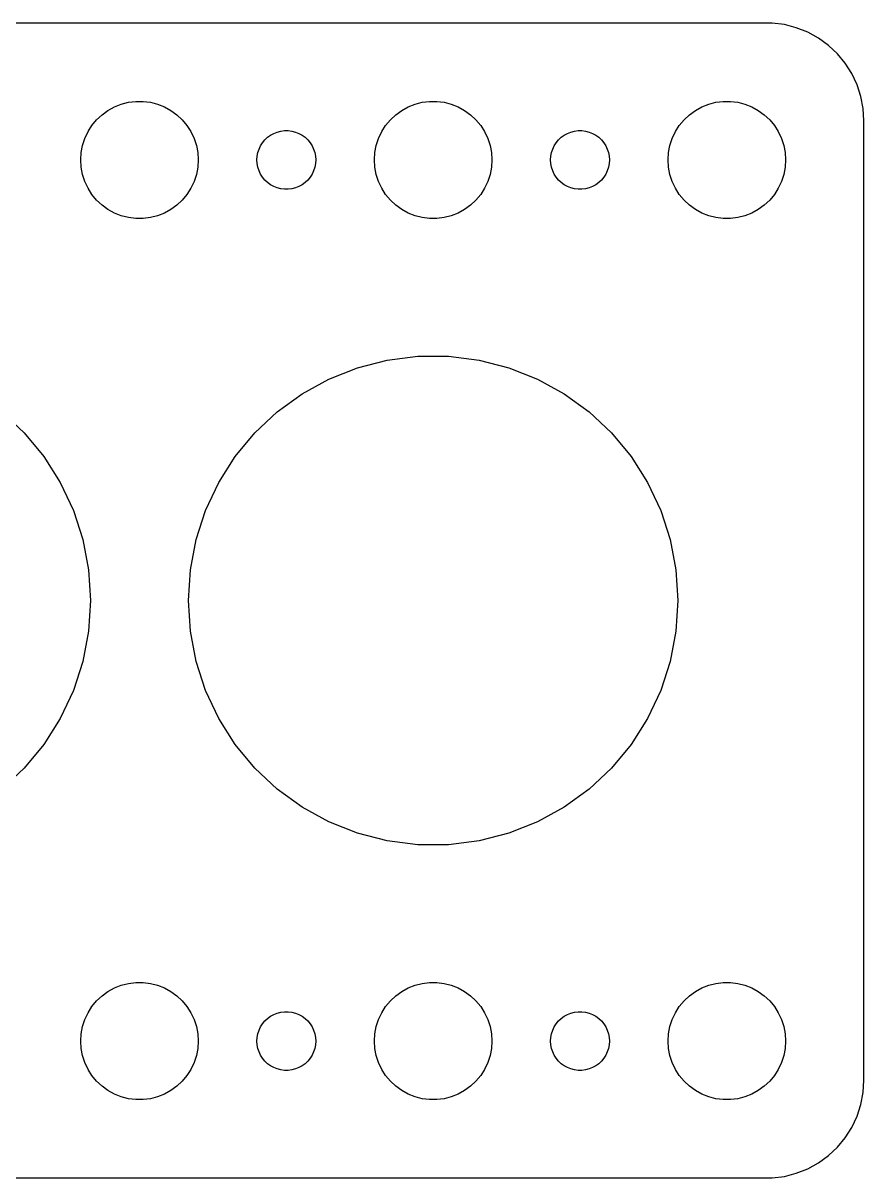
# Model space of a CAD drawing. Header units: metres. Extents: x -82 to 82, y 40 to 98.
# Drawn here: x 39.1 to 82, y 39.5 to 98.5 of the extents above; entities that cross this region are included whole.
import ezdxf

# ---------------------------------------------------------------- set-up
doc = ezdxf.new("R2010")
doc.units = ezdxf.units.M

msp = doc.modelspace()

# ---------------------------------------------------------------- linework, layer by layer
for p, q in [((77.3139, 98.4901), (-77.3139, 98.4901)), ((77.9369, 98.4114), (77.3139, 98.4901)), ((78.5451, 98.2553), (77.9369, 98.4114)), ((79.1289, 98.0241), (78.5451, 98.2553)), ((79.6791, 97.7216), (79.1289, 98.0241)), ((80.1871, 97.3526), (79.6791, 97.7216)), ((80.6448, 96.9227), (80.1871, 97.3526)), ((81.0451, 96.4389), (80.6448, 96.9227)), ((81.3815, 95.9088), (81.0451, 96.4389)), ((81.6489, 95.3406), (81.3815, 95.9088)), ((81.8429, 94.7434), (81.6489, 95.3406)), ((44.0729, 94.3532), (44.4379, 94.4469)), ((44.4379, 94.4469), (44.8116, 94.4941)), ((44.8116, 94.4941), (45.1884, 94.4941)), ((45.1884, 94.4941), (45.5621, 94.4469)), ((45.5621, 94.4469), (45.927, 94.3532)), ((59.0729, 94.3532), (59.4379, 94.4469)), ((59.4379, 94.4469), (59.8116, 94.4941)), ((59.8116, 94.4941), (60.1884, 94.4941)), ((60.1884, 94.4941), (60.5621, 94.4469)), ((60.5621, 94.4469), (60.927, 94.3532)), ((74.073, 94.3532), (74.4379, 94.4469)), ((74.4379, 94.4469), (74.8116, 94.4941)), ((74.8116, 94.4941), (75.1884, 94.4941)), ((75.1884, 94.4941), (75.5621, 94.4469)), ((75.5621, 94.4469), (75.927, 94.3532)), ((81.9606, 94.1267), (81.8429, 94.7434)), ((42.8131, 93.5536), (43.0877, 93.8115)), ((43.0877, 93.8115), (43.3925, 94.033)), ((43.3925, 94.033), (43.7227, 94.2145)), ((43.7227, 94.2145), (44.0729, 94.3532)), ((45.927, 94.3532), (46.2773, 94.2145)), ((46.2773, 94.2145), (46.6075, 94.033)), ((46.6075, 94.033), (46.9123, 93.8115)), ((46.9123, 93.8115), (47.1869, 93.5536)), ((57.8131, 93.5536), (58.0877, 93.8115)), ((58.0877, 93.8115), (58.3925, 94.033)), ((58.3925, 94.033), (58.7227, 94.2145)), ((58.7227, 94.2145), (59.0729, 94.3532)), ((60.927, 94.3532), (61.2773, 94.2145)), ((61.2773, 94.2145), (61.6075, 94.033)), ((61.6075, 94.033), (61.9123, 93.8115)), ((61.9123, 93.8115), (62.1869, 93.5536)), ((72.8131, 93.5536), (73.0877, 93.8115)), ((73.0877, 93.8115), (73.3925, 94.033)), ((73.3925, 94.033), (73.7227, 94.2145)), ((73.7227, 94.2145), (74.073, 94.3532)), ((75.927, 94.3532), (76.2773, 94.2145)), ((76.2773, 94.2145), (76.6075, 94.033)), ((76.6075, 94.033), (76.9123, 93.8115)), ((76.9123, 93.8115), (77.1869, 93.5536)), ((82, 93.5), (81.9606, 94.1267)), ((42.3711, 92.9453), (42.5729, 93.2634)), ((42.5729, 93.2634), (42.8131, 93.5536)), ((47.1869, 93.5536), (47.427, 93.2634)), ((47.427, 93.2634), (47.6289, 92.9453)), ((57.3711, 92.9453), (57.5729, 93.2634)), ((57.5729, 93.2634), (57.8131, 93.5536)), ((62.1869, 93.5536), (62.427, 93.2634)), ((62.427, 93.2634), (62.6289, 92.9453)), ((72.3711, 92.9453), (72.573, 93.2634)), ((72.573, 93.2634), (72.8131, 93.5536)), ((77.1869, 93.5536), (77.427, 93.2634)), ((77.427, 93.2634), (77.6289, 92.9453)), ((82, 44.5), (82, 93.5)), ((42.0942, 92.2461), (42.2107, 92.6044)), ((42.2107, 92.6044), (42.3711, 92.9453)), ((47.6289, 92.9453), (47.7893, 92.6044)), ((47.7893, 92.6044), (47.9057, 92.2461)), ((51.4065, 92.5268), (51.5439, 92.6558)), ((51.5439, 92.6558), (51.6963, 92.7665)), ((51.6963, 92.7665), (51.8613, 92.8572)), ((51.8613, 92.8572), (52.0365, 92.9266)), ((52.0365, 92.9266), (52.2189, 92.9734)), ((52.2189, 92.9734), (52.4058, 92.997)), ((52.4058, 92.997), (52.5942, 92.997)), ((52.5942, 92.997), (52.7811, 92.9734)), ((52.7811, 92.9734), (52.9635, 92.9266)), ((52.9635, 92.9266), (53.1387, 92.8572)), ((53.1387, 92.8572), (53.3037, 92.7665)), ((53.3037, 92.7665), (53.4561, 92.6558)), ((53.4561, 92.6558), (53.5934, 92.5268)), ((57.0942, 92.2461), (57.2107, 92.6044)), ((57.2107, 92.6044), (57.3711, 92.9453)), ((62.6289, 92.9453), (62.7893, 92.6044)), ((62.7893, 92.6044), (62.9057, 92.2461)), ((66.4065, 92.5268), (66.5439, 92.6558)), ((66.5439, 92.6558), (66.6963, 92.7665)), ((66.6963, 92.7665), (66.8613, 92.8572)), ((66.8613, 92.8572), (67.0365, 92.9266)), ((67.0365, 92.9266), (67.2189, 92.9734)), ((67.2189, 92.9734), (67.4058, 92.997)), ((67.4058, 92.997), (67.5942, 92.997)), ((67.5942, 92.997), (67.7811, 92.9734)), ((67.7811, 92.9734), (67.9635, 92.9266)), ((67.9635, 92.9266), (68.1387, 92.8572)), ((68.1387, 92.8572), (68.3037, 92.7665)), ((68.3037, 92.7665), (68.4561, 92.6558)), ((68.4561, 92.6558), (68.5934, 92.5268)), ((72.0943, 92.2461), (72.2107, 92.6044)), ((72.2107, 92.6044), (72.3711, 92.9453)), ((77.6289, 92.9453), (77.7893, 92.6044)), ((77.7893, 92.6044), (77.9057, 92.2461)), ((42.0237, 91.876), (42.0942, 92.2461)), ((47.9057, 92.2461), (47.9763, 91.876)), ((51.0471, 91.873), (51.1053, 92.0522)), ((51.1053, 92.0522), (51.1855, 92.2226)), ((51.1855, 92.2226), (51.2865, 92.3817)), ((51.2865, 92.3817), (51.4065, 92.5268)), ((53.5934, 92.5268), (53.7135, 92.3817)), ((53.7135, 92.3817), (53.8145, 92.2226)), ((53.8145, 92.2226), (53.8947, 92.0522)), ((53.8947, 92.0522), (53.9529, 91.873)), ((57.0237, 91.876), (57.0942, 92.2461)), ((62.9057, 92.2461), (62.9763, 91.876)), ((66.0471, 91.873), (66.1053, 92.0522)), ((66.1053, 92.0522), (66.1855, 92.2226)), ((66.1855, 92.2226), (66.2865, 92.3817)), ((66.2865, 92.3817), (66.4065, 92.5268)), ((68.5934, 92.5268), (68.7135, 92.3817)), ((68.7135, 92.3817), (68.8145, 92.2226)), ((68.8145, 92.2226), (68.8947, 92.0522)), ((68.8947, 92.0522), (68.9529, 91.873)), ((72.0237, 91.876), (72.0943, 92.2461)), ((77.9057, 92.2461), (77.9763, 91.876)), ((42, 91.5), (42.0237, 91.876)), ((42.0237, 91.124), (42, 91.5)), ((47.9763, 91.876), (48, 91.5)), ((48, 91.5), (47.9763, 91.124)), ((51, 91.5), (51.0118, 91.688)), ((51.0118, 91.312), (51, 91.5)), ((51.0118, 91.688), (51.0471, 91.873)), ((53.9529, 91.873), (53.9882, 91.688)), ((53.9882, 91.688), (54, 91.5)), ((54, 91.5), (53.9882, 91.312)), ((57, 91.5), (57.0237, 91.876)), ((57.0237, 91.124), (57, 91.5)), ((62.9763, 91.876), (63, 91.5)), ((63, 91.5), (62.9763, 91.124)), ((66, 91.5), (66.0118, 91.688)), ((66.0118, 91.312), (66, 91.5)), ((66.0118, 91.688), (66.0471, 91.873)), ((68.9529, 91.873), (68.9882, 91.688)), ((68.9882, 91.688), (69, 91.5)), ((69, 91.5), (68.9882, 91.312)), ((72, 91.5), (72.0237, 91.876)), ((72.0237, 91.124), (72, 91.5)), ((77.9763, 91.876), (78, 91.5)), ((78, 91.5), (77.9763, 91.124)), ((42.0942, 90.7539), (42.0237, 91.124)), ((47.9763, 91.124), (47.9057, 90.7539)), ((51.0471, 91.127), (51.0118, 91.312)), ((51.1053, 90.9478), (51.0471, 91.127)), ((51.1855, 90.7774), (51.1053, 90.9478)), ((53.8947, 90.9478), (53.8145, 90.7774)), ((53.9529, 91.127), (53.8947, 90.9478)), ((53.9882, 91.312), (53.9529, 91.127)), ((57.0942, 90.7539), (57.0237, 91.124)), ((62.9763, 91.124), (62.9057, 90.7539)), ((66.0471, 91.127), (66.0118, 91.312)), ((66.1053, 90.9478), (66.0471, 91.127)), ((66.1855, 90.7774), (66.1053, 90.9478)), ((68.8947, 90.9478), (68.8145, 90.7774)), ((68.9529, 91.127), (68.8947, 90.9478)), ((68.9882, 91.312), (68.9529, 91.127)), ((72.0943, 90.7539), (72.0237, 91.124)), ((77.9763, 91.124), (77.9057, 90.7539)), ((42.2107, 90.3956), (42.0942, 90.7539)), ((42.3711, 90.0547), (42.2107, 90.3956)), ((47.7893, 90.3956), (47.6289, 90.0547)), ((47.9057, 90.7539), (47.7893, 90.3956)), ((51.2865, 90.6183), (51.1855, 90.7774)), ((51.4065, 90.4732), (51.2865, 90.6183)), ((51.5439, 90.3442), (51.4065, 90.4732)), ((51.6963, 90.2335), (51.5439, 90.3442)), ((53.4561, 90.3442), (53.3037, 90.2335)), ((53.5934, 90.4732), (53.4561, 90.3442)), ((53.7135, 90.6183), (53.5934, 90.4732)), ((53.8145, 90.7774), (53.7135, 90.6183)), ((57.2107, 90.3956), (57.0942, 90.7539)), ((57.3711, 90.0547), (57.2107, 90.3956)), ((62.7893, 90.3956), (62.6289, 90.0547)), ((62.9057, 90.7539), (62.7893, 90.3956)), ((66.2865, 90.6183), (66.1855, 90.7774)), ((66.4065, 90.4732), (66.2865, 90.6183)), ((66.5439, 90.3442), (66.4065, 90.4732)), ((66.6963, 90.2335), (66.5439, 90.3442)), ((68.4561, 90.3442), (68.3037, 90.2335)), ((68.5934, 90.4732), (68.4561, 90.3442)), ((68.7135, 90.6183), (68.5934, 90.4732)), ((68.8145, 90.7774), (68.7135, 90.6183)), ((72.2107, 90.3956), (72.0943, 90.7539)), ((72.3711, 90.0547), (72.2107, 90.3956)), ((77.7893, 90.3956), (77.6289, 90.0547)), ((77.9057, 90.7539), (77.7893, 90.3956)), ((42.5729, 89.7366), (42.3711, 90.0547)), ((42.8131, 89.4464), (42.5729, 89.7366)), ((47.427, 89.7366), (47.1869, 89.4464)), ((47.6289, 90.0547), (47.427, 89.7366)), ((51.8613, 90.1427), (51.6963, 90.2335)), ((52.0365, 90.0734), (51.8613, 90.1427)), ((52.2189, 90.0266), (52.0365, 90.0734)), ((52.4058, 90.003), (52.2189, 90.0266)), ((52.5942, 90.003), (52.4058, 90.003)), ((52.7811, 90.0266), (52.5942, 90.003)), ((52.9635, 90.0734), (52.7811, 90.0266)), ((53.1387, 90.1427), (52.9635, 90.0734)), ((53.3037, 90.2335), (53.1387, 90.1427)), ((57.5729, 89.7366), (57.3711, 90.0547)), ((57.8131, 89.4464), (57.5729, 89.7366)), ((62.427, 89.7366), (62.1869, 89.4464)), ((62.6289, 90.0547), (62.427, 89.7366)), ((66.8613, 90.1427), (66.6963, 90.2335)), ((67.0365, 90.0734), (66.8613, 90.1427)), ((67.2189, 90.0266), (67.0365, 90.0734)), ((67.4058, 90.003), (67.2189, 90.0266)), ((67.5942, 90.003), (67.4058, 90.003)), ((67.7811, 90.0266), (67.5942, 90.003)), ((67.9635, 90.0734), (67.7811, 90.0266)), ((68.1387, 90.1427), (67.9635, 90.0734)), ((68.3037, 90.2335), (68.1387, 90.1427)), ((72.573, 89.7366), (72.3711, 90.0547)), ((72.8131, 89.4464), (72.573, 89.7366)), ((77.427, 89.7366), (77.1869, 89.4464)), ((77.6289, 90.0547), (77.427, 89.7366)), ((43.0877, 89.1884), (42.8131, 89.4464)), ((43.3925, 88.967), (43.0877, 89.1884)), ((46.9123, 89.1884), (46.6075, 88.967)), ((47.1869, 89.4464), (46.9123, 89.1884)), ((58.0877, 89.1884), (57.8131, 89.4464)), ((58.3925, 88.967), (58.0877, 89.1884)), ((61.9123, 89.1884), (61.6075, 88.967)), ((62.1869, 89.4464), (61.9123, 89.1884)), ((73.0877, 89.1884), (72.8131, 89.4464)), ((73.3925, 88.967), (73.0877, 89.1884)), ((76.9123, 89.1884), (76.6075, 88.967)), ((77.1869, 89.4464), (76.9123, 89.1884)), ((43.7227, 88.7855), (43.3925, 88.967)), ((44.0729, 88.6468), (43.7227, 88.7855)), ((44.4379, 88.5531), (44.0729, 88.6468)), ((44.8116, 88.5059), (44.4379, 88.5531)), ((45.1884, 88.5059), (44.8116, 88.5059)), ((45.5621, 88.5531), (45.1884, 88.5059)), ((45.927, 88.6468), (45.5621, 88.5531)), ((46.2773, 88.7855), (45.927, 88.6468)), ((46.6075, 88.967), (46.2773, 88.7855)), ((58.7227, 88.7855), (58.3925, 88.967)), ((59.0729, 88.6468), (58.7227, 88.7855)), ((59.4379, 88.5531), (59.0729, 88.6468)), ((59.8116, 88.5059), (59.4379, 88.5531)), ((60.1884, 88.5059), (59.8116, 88.5059)), ((60.5621, 88.5531), (60.1884, 88.5059)), ((60.927, 88.6468), (60.5621, 88.5531)), ((61.2773, 88.7855), (60.927, 88.6468)), ((61.6075, 88.967), (61.2773, 88.7855)), ((73.7227, 88.7855), (73.3925, 88.967)), ((74.073, 88.6468), (73.7227, 88.7855)), ((74.4379, 88.5531), (74.073, 88.6468)), ((74.8116, 88.5059), (74.4379, 88.5531)), ((75.1884, 88.5059), (74.8116, 88.5059)), ((75.5621, 88.5531), (75.1884, 88.5059)), ((75.927, 88.6468), (75.5621, 88.5531)), ((76.2773, 88.7855), (75.927, 88.6468)), ((76.6075, 88.967), (76.2773, 88.7855)), ((57.6577, 81.2786), (59.2151, 81.4753)), ((59.2151, 81.4753), (60.7849, 81.4753)), ((60.7849, 81.4753), (62.3423, 81.2786)), ((54.6777, 80.3103), (56.1373, 80.8882)), ((56.1373, 80.8882), (57.6577, 81.2786)), ((62.3423, 81.2786), (63.8627, 80.8882)), ((63.8627, 80.8882), (65.3222, 80.3103)), ((53.3022, 79.5541), (54.6777, 80.3103)), ((65.3222, 80.3103), (66.6978, 79.5541)), ((52.0322, 78.6314), (53.3022, 79.5541)), ((66.6978, 79.5541), (67.9678, 78.6314)), ((37.9678, 78.6314), (39.1121, 77.5568)), ((50.8879, 77.5568), (52.0322, 78.6314)), ((67.9678, 78.6314), (69.1121, 77.5568)), ((39.1121, 77.5568), (40.1127, 76.3473)), ((49.8873, 76.3473), (50.8879, 77.5568)), ((69.1121, 77.5568), (70.1127, 76.3473)), ((40.1127, 76.3473), (40.9538, 75.0219)), ((49.0462, 75.0219), (49.8873, 76.3473)), ((70.1127, 76.3473), (70.9538, 75.0219)), ((40.9538, 75.0219), (41.6222, 73.6015)), ((48.3778, 73.6015), (49.0462, 75.0219)), ((70.9538, 75.0219), (71.6222, 73.6015)), ((41.6222, 73.6015), (42.1073, 72.1086)), ((47.8927, 72.1086), (48.3778, 73.6015)), ((71.6222, 73.6015), (72.1073, 72.1086)), ((42.1073, 72.1086), (42.4014, 70.5667)), ((47.5986, 70.5667), (47.8927, 72.1086)), ((72.1073, 72.1086), (72.4014, 70.5667)), ((42.4014, 70.5667), (42.5, 69)), ((47.5, 69), (47.5986, 70.5667)), ((72.4014, 70.5667), (72.5, 69)), ((42.5, 69), (42.4014, 67.4333)), ((47.5986, 67.4333), (47.5, 69)), ((72.5, 69), (72.4014, 67.4333)), ((42.4014, 67.4333), (42.1073, 65.8914)), ((47.8927, 65.8914), (47.5986, 67.4333)), ((72.4014, 67.4333), (72.1073, 65.8914)), ((42.1073, 65.8914), (41.6222, 64.3985)), ((48.3778, 64.3985), (47.8927, 65.8914)), ((72.1073, 65.8914), (71.6222, 64.3985)), ((41.6222, 64.3985), (40.9538, 62.9781)), ((49.0462, 62.9781), (48.3778, 64.3985)), ((71.6222, 64.3985), (70.9538, 62.9781)), ((40.9538, 62.9781), (40.1127, 61.6527)), ((49.8873, 61.6527), (49.0462, 62.9781)), ((70.9538, 62.9781), (70.1127, 61.6527)), ((40.1127, 61.6527), (39.1121, 60.4432)), ((50.8879, 60.4432), (49.8873, 61.6527)), ((70.1127, 61.6527), (69.1121, 60.4432)), ((39.1121, 60.4432), (37.9678, 59.3686)), ((52.0322, 59.3686), (50.8879, 60.4432)), ((69.1121, 60.4432), (67.9678, 59.3686)), ((53.3022, 58.4459), (52.0322, 59.3686)), ((67.9678, 59.3686), (66.6978, 58.4459)), ((54.6777, 57.6897), (53.3022, 58.4459)), ((66.6978, 58.4459), (65.3222, 57.6897)), ((56.1373, 57.1118), (54.6777, 57.6897)), ((65.3222, 57.6897), (63.8627, 57.1118)), ((57.6577, 56.7214), (56.1373, 57.1118)), ((59.2151, 56.5247), (57.6577, 56.7214)), ((62.3423, 56.7214), (60.7849, 56.5247)), ((63.8627, 57.1118), (62.3423, 56.7214)), ((60.7849, 56.5247), (59.2151, 56.5247)), ((43.0877, 48.8116), (43.3925, 49.033)), ((43.3925, 49.033), (43.7227, 49.2145)), ((43.7227, 49.2145), (44.0729, 49.3532)), ((44.0729, 49.3532), (44.4379, 49.4469)), ((44.4379, 49.4469), (44.8116, 49.4941)), ((44.8116, 49.4941), (45.1884, 49.4941)), ((45.1884, 49.4941), (45.5621, 49.4469)), ((45.5621, 49.4469), (45.927, 49.3532)), ((45.927, 49.3532), (46.2773, 49.2145)), ((46.2773, 49.2145), (46.6075, 49.033)), ((46.6075, 49.033), (46.9123, 48.8116)), ((58.0877, 48.8116), (58.3925, 49.033)), ((58.3925, 49.033), (58.7227, 49.2145)), ((58.7227, 49.2145), (59.0729, 49.3532)), ((59.0729, 49.3532), (59.4379, 49.4469)), ((59.4379, 49.4469), (59.8116, 49.4941)), ((59.8116, 49.4941), (60.1884, 49.4941)), ((60.1884, 49.4941), (60.5621, 49.4469)), ((60.5621, 49.4469), (60.927, 49.3532)), ((60.927, 49.3532), (61.2773, 49.2145)), ((61.2773, 49.2145), (61.6075, 49.033)), ((61.6075, 49.033), (61.9123, 48.8116)), ((73.0877, 48.8116), (73.3925, 49.033)), ((73.3925, 49.033), (73.7227, 49.2145)), ((73.7227, 49.2145), (74.073, 49.3532)), ((74.073, 49.3532), (74.4379, 49.4469)), ((74.4379, 49.4469), (74.8116, 49.4941)), ((74.8116, 49.4941), (75.1884, 49.4941)), ((75.1884, 49.4941), (75.5621, 49.4469)), ((75.5621, 49.4469), (75.927, 49.3532)), ((75.927, 49.3532), (76.2773, 49.2145)), ((76.2773, 49.2145), (76.6075, 49.033)), ((76.6075, 49.033), (76.9123, 48.8116)), ((42.5729, 48.2634), (42.8131, 48.5536)), ((42.8131, 48.5536), (43.0877, 48.8116)), ((46.9123, 48.8116), (47.1869, 48.5536)), ((47.1869, 48.5536), (47.427, 48.2634)), ((57.5729, 48.2634), (57.8131, 48.5536)), ((57.8131, 48.5536), (58.0877, 48.8116)), ((61.9123, 48.8116), (62.1869, 48.5536)), ((62.1869, 48.5536), (62.427, 48.2634)), ((72.573, 48.2634), (72.8131, 48.5536)), ((72.8131, 48.5536), (73.0877, 48.8116)), ((76.9123, 48.8116), (77.1869, 48.5536)), ((77.1869, 48.5536), (77.427, 48.2634)), ((42.2107, 47.6044), (42.3711, 47.9453)), ((42.3711, 47.9453), (42.5729, 48.2634)), ((47.427, 48.2634), (47.6289, 47.9453)), ((47.6289, 47.9453), (47.7893, 47.6044)), ((51.6963, 47.7665), (51.8613, 47.8573)), ((51.8613, 47.8573), (52.0365, 47.9266)), ((52.0365, 47.9266), (52.2189, 47.9734)), ((52.2189, 47.9734), (52.4058, 47.997)), ((52.4058, 47.997), (52.5942, 47.997)), ((52.5942, 47.997), (52.7811, 47.9734)), ((52.7811, 47.9734), (52.9635, 47.9266)), ((52.9635, 47.9266), (53.1387, 47.8573)), ((53.1387, 47.8573), (53.3037, 47.7665)), ((57.2107, 47.6044), (57.3711, 47.9453)), ((57.3711, 47.9453), (57.5729, 48.2634)), ((62.427, 48.2634), (62.6289, 47.9453)), ((62.6289, 47.9453), (62.7893, 47.6044)), ((66.6963, 47.7665), (66.8613, 47.8573)), ((66.8613, 47.8573), (67.0365, 47.9266)), ((67.0365, 47.9266), (67.2189, 47.9734)), ((67.2189, 47.9734), (67.4058, 47.997)), ((67.4058, 47.997), (67.5942, 47.997)), ((67.5942, 47.997), (67.7811, 47.9734)), ((67.7811, 47.9734), (67.9635, 47.9266)), ((67.9635, 47.9266), (68.1387, 47.8573)), ((68.1387, 47.8573), (68.3037, 47.7665)), ((72.2107, 47.6044), (72.3711, 47.9453)), ((72.3711, 47.9453), (72.573, 48.2634)), ((77.427, 48.2634), (77.6289, 47.9453)), ((77.6289, 47.9453), (77.7893, 47.6044)), ((42.0237, 46.876), (42.0942, 47.2461)), ((42.0942, 47.2461), (42.2107, 47.6044)), ((47.7893, 47.6044), (47.9057, 47.2461)), ((47.9057, 47.2461), (47.9763, 46.876)), ((51.1053, 47.0522), (51.1855, 47.2226)), ((51.1855, 47.2226), (51.2865, 47.3817)), ((51.2865, 47.3817), (51.4065, 47.5268)), ((51.4065, 47.5268), (51.5439, 47.6558)), ((51.5439, 47.6558), (51.6963, 47.7665)), ((53.3037, 47.7665), (53.4561, 47.6558)), ((53.4561, 47.6558), (53.5934, 47.5268)), ((53.5934, 47.5268), (53.7135, 47.3817)), ((53.7135, 47.3817), (53.8145, 47.2226)), ((53.8145, 47.2226), (53.8947, 47.0522)), ((57.0237, 46.876), (57.0942, 47.2461)), ((57.0942, 47.2461), (57.2107, 47.6044)), ((62.7893, 47.6044), (62.9057, 47.2461)), ((62.9057, 47.2461), (62.9763, 46.876)), ((66.1053, 47.0522), (66.1855, 47.2226)), ((66.1855, 47.2226), (66.2865, 47.3817)), ((66.2865, 47.3817), (66.4065, 47.5268)), ((66.4065, 47.5268), (66.5439, 47.6558)), ((66.5439, 47.6558), (66.6963, 47.7665)), ((68.3037, 47.7665), (68.4561, 47.6558)), ((68.4561, 47.6558), (68.5934, 47.5268)), ((68.5934, 47.5268), (68.7135, 47.3817)), ((68.7135, 47.3817), (68.8145, 47.2226)), ((68.8145, 47.2226), (68.8947, 47.0522)), ((72.0237, 46.876), (72.0943, 47.2461)), ((72.0943, 47.2461), (72.2107, 47.6044)), ((77.7893, 47.6044), (77.9057, 47.2461)), ((77.9057, 47.2461), (77.9763, 46.876)), ((42, 46.5), (42.0237, 46.876)), ((47.9763, 46.876), (48, 46.5)), ((51, 46.5), (51.0118, 46.688)), ((51.0118, 46.688), (51.0471, 46.873)), ((51.0471, 46.873), (51.1053, 47.0522)), ((53.8947, 47.0522), (53.9529, 46.873)), ((53.9529, 46.873), (53.9882, 46.688)), ((53.9882, 46.688), (54, 46.5)), ((57, 46.5), (57.0237, 46.876)), ((62.9763, 46.876), (63, 46.5)), ((66, 46.5), (66.0118, 46.688)), ((66.0118, 46.688), (66.0471, 46.873)), ((66.0471, 46.873), (66.1053, 47.0522)), ((68.8947, 47.0522), (68.9529, 46.873)), ((68.9529, 46.873), (68.9882, 46.688)), ((68.9882, 46.688), (69, 46.5)), ((72, 46.5), (72.0237, 46.876)), ((77.9763, 46.876), (78, 46.5)), ((42.0237, 46.124), (42, 46.5)), ((42.0942, 45.7539), (42.0237, 46.124)), ((47.9763, 46.124), (47.9057, 45.7539)), ((48, 46.5), (47.9763, 46.124)), ((51.0118, 46.312), (51, 46.5)), ((51.0471, 46.127), (51.0118, 46.312)), ((51.1053, 45.9478), (51.0471, 46.127)), ((53.9529, 46.127), (53.8947, 45.9478)), ((53.9882, 46.312), (53.9529, 46.127)), ((54, 46.5), (53.9882, 46.312)), ((57.0237, 46.124), (57, 46.5)), ((57.0942, 45.7539), (57.0237, 46.124)), ((62.9763, 46.124), (62.9057, 45.7539)), ((63, 46.5), (62.9763, 46.124)), ((66.0118, 46.312), (66, 46.5)), ((66.0471, 46.127), (66.0118, 46.312)), ((66.1053, 45.9478), (66.0471, 46.127)), ((68.9529, 46.127), (68.8947, 45.9478)), ((68.9882, 46.312), (68.9529, 46.127)), ((69, 46.5), (68.9882, 46.312)), ((72.0237, 46.124), (72, 46.5)), ((72.0943, 45.7539), (72.0237, 46.124)), ((77.9763, 46.124), (77.9057, 45.7539)), ((78, 46.5), (77.9763, 46.124)), ((42.2107, 45.3956), (42.0942, 45.7539)), ((47.9057, 45.7539), (47.7893, 45.3956)), ((51.1855, 45.7774), (51.1053, 45.9478)), ((51.2865, 45.6183), (51.1855, 45.7774)), ((51.4065, 45.4732), (51.2865, 45.6183)), ((51.5439, 45.3442), (51.4065, 45.4732)), ((53.5934, 45.4732), (53.4561, 45.3442)), ((53.7135, 45.6183), (53.5934, 45.4732)), ((53.8145, 45.7774), (53.7135, 45.6183)), ((53.8947, 45.9478), (53.8145, 45.7774)), ((57.2107, 45.3956), (57.0942, 45.7539)), ((62.9057, 45.7539), (62.7893, 45.3956)), ((66.1855, 45.7774), (66.1053, 45.9478)), ((66.2865, 45.6183), (66.1855, 45.7774)), ((66.4065, 45.4732), (66.2865, 45.6183)), ((66.5439, 45.3442), (66.4065, 45.4732)), ((68.5934, 45.4732), (68.4561, 45.3442)), ((68.7135, 45.6183), (68.5934, 45.4732)), ((68.8145, 45.7774), (68.7135, 45.6183)), ((68.8947, 45.9478), (68.8145, 45.7774)), ((72.2107, 45.3956), (72.0943, 45.7539)), ((77.9057, 45.7539), (77.7893, 45.3956)), ((42.3711, 45.0547), (42.2107, 45.3956)), ((42.5729, 44.7366), (42.3711, 45.0547)), ((47.6289, 45.0547), (47.427, 44.7366)), ((47.7893, 45.3956), (47.6289, 45.0547)), ((51.6963, 45.2335), (51.5439, 45.3442)), ((51.8613, 45.1428), (51.6963, 45.2335)), ((52.0365, 45.0734), (51.8613, 45.1428)), ((52.2189, 45.0266), (52.0365, 45.0734)), ((52.4058, 45.003), (52.2189, 45.0266)), ((52.5942, 45.003), (52.4058, 45.003)), ((52.7811, 45.0266), (52.5942, 45.003)), ((52.9635, 45.0734), (52.7811, 45.0266)), ((53.1387, 45.1428), (52.9635, 45.0734)), ((53.3037, 45.2335), (53.1387, 45.1428)), ((53.4561, 45.3442), (53.3037, 45.2335)), ((57.3711, 45.0547), (57.2107, 45.3956)), ((57.5729, 44.7366), (57.3711, 45.0547)), ((62.6289, 45.0547), (62.427, 44.7366)), ((62.7893, 45.3956), (62.6289, 45.0547)), ((66.6963, 45.2335), (66.5439, 45.3442)), ((66.8613, 45.1428), (66.6963, 45.2335)), ((67.0365, 45.0734), (66.8613, 45.1428)), ((67.2189, 45.0266), (67.0365, 45.0734)), ((67.4058, 45.003), (67.2189, 45.0266)), ((67.5942, 45.003), (67.4058, 45.003)), ((67.7811, 45.0266), (67.5942, 45.003)), ((67.9635, 45.0734), (67.7811, 45.0266)), ((68.1387, 45.1428), (67.9635, 45.0734)), ((68.3037, 45.2335), (68.1387, 45.1428)), ((68.4561, 45.3442), (68.3037, 45.2335)), ((72.3711, 45.0547), (72.2107, 45.3956)), ((72.573, 44.7366), (72.3711, 45.0547)), ((77.6289, 45.0547), (77.427, 44.7366)), ((77.7893, 45.3956), (77.6289, 45.0547)), ((42.8131, 44.4464), (42.5729, 44.7366)), ((43.0877, 44.1885), (42.8131, 44.4464)), ((47.1869, 44.4464), (46.9123, 44.1885)), ((47.427, 44.7366), (47.1869, 44.4464)), ((57.8131, 44.4464), (57.5729, 44.7366)), ((58.0877, 44.1885), (57.8131, 44.4464)), ((62.1869, 44.4464), (61.9123, 44.1885)), ((62.427, 44.7366), (62.1869, 44.4464)), ((72.8131, 44.4464), (72.573, 44.7366)), ((73.0877, 44.1885), (72.8131, 44.4464)), ((77.1869, 44.4464), (76.9123, 44.1885)), ((77.427, 44.7366), (77.1869, 44.4464)), ((81.9606, 43.8733), (82, 44.5)), ((43.3925, 43.967), (43.0877, 44.1885)), ((43.7227, 43.7855), (43.3925, 43.967)), ((44.0729, 43.6468), (43.7227, 43.7855)), ((44.4379, 43.5531), (44.0729, 43.6468)), ((45.927, 43.6468), (45.5621, 43.5531)), ((46.2773, 43.7855), (45.927, 43.6468)), ((46.6075, 43.967), (46.2773, 43.7855)), ((46.9123, 44.1885), (46.6075, 43.967)), ((58.3925, 43.967), (58.0877, 44.1885)), ((58.7227, 43.7855), (58.3925, 43.967)), ((59.0729, 43.6468), (58.7227, 43.7855)), ((59.4379, 43.5531), (59.0729, 43.6468)), ((60.927, 43.6468), (60.5621, 43.5531)), ((61.2773, 43.7855), (60.927, 43.6468)), ((61.6075, 43.967), (61.2773, 43.7855)), ((61.9123, 44.1885), (61.6075, 43.967)), ((73.3925, 43.967), (73.0877, 44.1885)), ((73.7227, 43.7855), (73.3925, 43.967)), ((74.073, 43.6468), (73.7227, 43.7855)), ((74.4379, 43.5531), (74.073, 43.6468)), ((75.927, 43.6468), (75.5621, 43.5531)), ((76.2773, 43.7855), (75.927, 43.6468)), ((76.6075, 43.967), (76.2773, 43.7855)), ((76.9123, 44.1885), (76.6075, 43.967)), ((81.8429, 43.2566), (81.9606, 43.8733)), ((44.8116, 43.5059), (44.4379, 43.5531)), ((45.1884, 43.5059), (44.8116, 43.5059)), ((45.5621, 43.5531), (45.1884, 43.5059)), ((59.8116, 43.5059), (59.4379, 43.5531)), ((60.1884, 43.5059), (59.8116, 43.5059)), ((60.5621, 43.5531), (60.1884, 43.5059)), ((74.8116, 43.5059), (74.4379, 43.5531)), ((75.1884, 43.5059), (74.8116, 43.5059)), ((75.5621, 43.5531), (75.1884, 43.5059)), ((81.6489, 42.6594), (81.8429, 43.2566)), ((81.3815, 42.0912), (81.6489, 42.6594)), ((81.0451, 41.5611), (81.3815, 42.0912)), ((80.6448, 41.0773), (81.0451, 41.5611)), ((80.1871, 40.6474), (80.6448, 41.0773)), ((79.1289, 39.9759), (79.6791, 40.2784)), ((79.6791, 40.2784), (80.1871, 40.6474)), ((77.3139, 39.5099), (77.9369, 39.5886)), ((77.9369, 39.5886), (78.5451, 39.7447)), ((78.5451, 39.7447), (79.1289, 39.9759)), ((-77.3139, 39.5099), (77.3139, 39.5099))]:
    msp.add_line(p, q)

doc.saveas('drawing.dxf')
